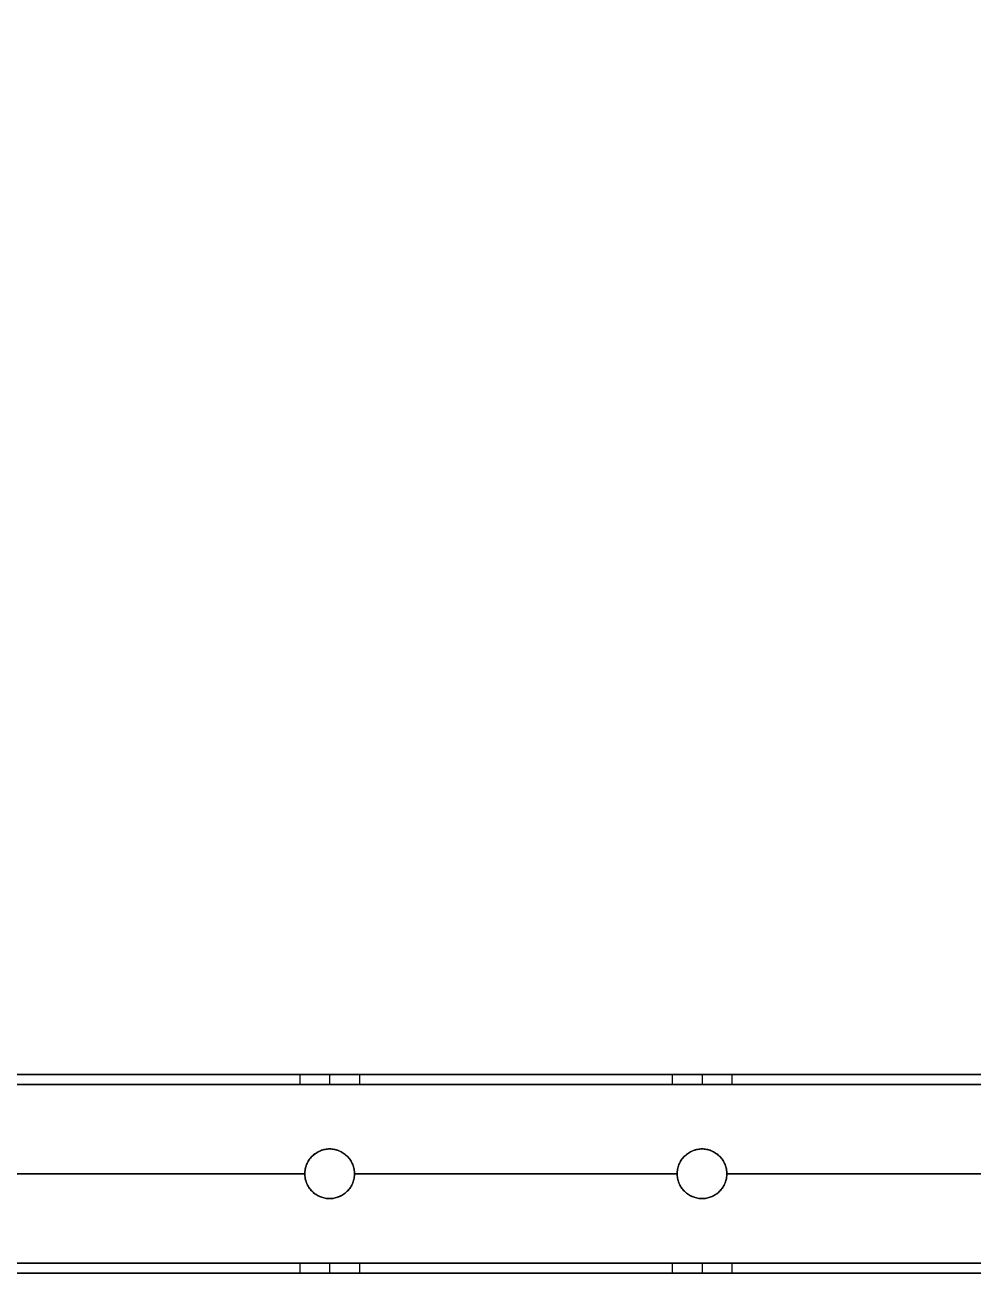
# Model space of a CAD drawing. Header units: millimetres. Extents: x -5956 to -4640, y -5088 to -3772.
# Drawn here: x -5022 to -4831, y -5087.9 to -4836.4 of the extents above; entities that cross this region are included whole.
import ezdxf

# ---------------------------------------------------------------- set-up
doc = ezdxf.new("R2010")
doc.units = ezdxf.units.MM
doc.header["$MEASUREMENT"] = 0
doc.layers.add('staal', color=5, linetype='Continuous', true_color=0x0000ff)

msp = doc.modelspace()

# ---------------------------------------------------------------- linework, layer by layer
at = {"layer": 'staal'}
for p, q in [((-4966.61, -5047.89, 1641.01), (-4966.61, -5049.89, 1641.01)), ((-4966.61, -5047.89, -404.81), (-4966.61, -5049.89, -404.81)), ((-4960.61, -5047.89, 1647.01), (-4960.61, -5049.89, 1647.01)), ((-4960.61, -5047.89, 1635.01), (-4960.61, -5049.89, 1635.01)), ((-4960.61, -5047.89, -398.81), (-4960.61, -5049.89, -398.81)), ((-4960.61, -5047.89, -410.81), (-4960.61, -5049.89, -410.81)), ((-4954.61, -5047.89, 1641.01), (-4954.61, -5049.89, 1641.01)), ((-4954.61, -5047.89, -404.81), (-4954.61, -5049.89, -404.81)), ((-4891.61, -5047.89, 1641.01), (-4891.61, -5049.89, 1641.01)), ((-4891.61, -5047.89, -404.81), (-4891.61, -5049.89, -404.81)), ((-4885.61, -5047.89, 1647.01), (-4885.61, -5049.89, 1647.01)), ((-4885.61, -5047.89, 1635.01), (-4885.61, -5049.89, 1635.01)), ((-4885.61, -5047.89, -398.81), (-4885.61, -5049.89, -398.81)), ((-4885.61, -5047.89, -410.81), (-4885.61, -5049.89, -410.81)), ((-4879.61, -5047.89, 1641.01), (-4879.61, -5049.89, 1641.01)), ((-4879.61, -5047.89, -404.81), (-4879.61, -5049.89, -404.81)), ((-4960.61, -5062.89, 1621.01), (-4960.61, -5062.89, 1623.01)), ((-4960.61, -5062.89, 1659.01), (-4960.61, -5062.89, 1661.01)), ((-4960.61, -5062.89, -424.81), (-4960.61, -5062.89, -422.81)), ((-4960.61, -5062.89, -386.81), (-4960.61, -5062.89, -384.81)), ((-4885.61, -5062.89, 1621.01), (-4885.61, -5062.89, 1623.01)), ((-4885.61, -5062.89, 1659.01), (-4885.61, -5062.89, 1661.01)), ((-4885.61, -5062.89, -424.81), (-4885.61, -5062.89, -422.81)), ((-4885.61, -5062.89, -386.81), (-4885.61, -5062.89, -384.81)), ((-4965.61, -5067.89, 1659.01), (-4965.61, -5067.89, 1661.01)), ((-4965.61, -5067.89, 1621.01), (-4965.61, -5067.89, 1623.01)), ((-4965.61, -5067.89, -386.81), (-4965.61, -5067.89, -384.81)), ((-4965.61, -5067.89, -424.81), (-4965.61, -5067.89, -422.81)), ((-4955.61, -5067.89, 1659.01), (-4955.61, -5067.89, 1661.01)), ((-4955.61, -5067.89, 1621.01), (-4955.61, -5067.89, 1623.01)), ((-4955.61, -5067.89, -386.81), (-4955.61, -5067.89, -384.81)), ((-4955.61, -5067.89, -424.81), (-4955.61, -5067.89, -422.81)), ((-4890.61, -5067.89, 1659.01), (-4890.61, -5067.89, 1661.01)), ((-4890.61, -5067.89, 1621.01), (-4890.61, -5067.89, 1623.01)), ((-4890.61, -5067.89, -386.81), (-4890.61, -5067.89, -384.81)), ((-4890.61, -5067.89, -424.81), (-4890.61, -5067.89, -422.81)), ((-4880.61, -5067.89, 1659.01), (-4880.61, -5067.89, 1661.01)), ((-4880.61, -5067.89, 1621.01), (-4880.61, -5067.89, 1623.01)), ((-4880.61, -5067.89, -386.81), (-4880.61, -5067.89, -384.81)), ((-4880.61, -5067.89, -424.81), (-4880.61, -5067.89, -422.81)), ((-4960.61, -5072.89, 1659.01), (-4960.61, -5072.89, 1661.01)), ((-4960.61, -5072.89, 1621.01), (-4960.61, -5072.89, 1623.01)), ((-4960.61, -5072.89, -386.81), (-4960.61, -5072.89, -384.81)), ((-4960.61, -5072.89, -424.81), (-4960.61, -5072.89, -422.81)), ((-4885.61, -5072.89, 1659.01), (-4885.61, -5072.89, 1661.01)), ((-4885.61, -5072.89, 1621.01), (-4885.61, -5072.89, 1623.01)), ((-4885.61, -5072.89, -386.81), (-4885.61, -5072.89, -384.81)), ((-4885.61, -5072.89, -424.81), (-4885.61, -5072.89, -422.81)), ((-4966.61, -5085.89, 1641.01), (-4966.61, -5087.89, 1641.01)), ((-4966.61, -5085.89, -404.81), (-4966.61, -5087.89, -404.81)), ((-4960.61, -5085.89, 1647.01), (-4960.61, -5087.89, 1647.01)), ((-4960.61, -5085.89, 1635.01), (-4960.61, -5087.89, 1635.01)), ((-4960.61, -5085.89, -398.81), (-4960.61, -5087.89, -398.81)), ((-4960.61, -5085.89, -410.81), (-4960.61, -5087.89, -410.81)), ((-4954.61, -5085.89, 1641.01), (-4954.61, -5087.89, 1641.01)), ((-4954.61, -5085.89, -404.81), (-4954.61, -5087.89, -404.81)), ((-4891.61, -5085.89, 1641.01), (-4891.61, -5087.89, 1641.01)), ((-4891.61, -5085.89, -404.81), (-4891.61, -5087.89, -404.81)), ((-4885.61, -5085.89, 1647.01), (-4885.61, -5087.89, 1647.01)), ((-4885.61, -5085.89, 1635.01), (-4885.61, -5087.89, 1635.01)), ((-4885.61, -5085.89, -398.81), (-4885.61, -5087.89, -398.81)), ((-4885.61, -5085.89, -410.81), (-4885.61, -5087.89, -410.81)), ((-4879.61, -5085.89, 1641.01), (-4879.61, -5087.89, 1641.01)), ((-4879.61, -5085.89, -404.81), (-4879.61, -5087.89, -404.81))]:
    msp.add_line(p, q, dxfattribs=at)
for points in [[(-4640.11, -5087.89), (-5956.11, -5087.89), (-5956.11, -3771.89), (-4640.11, -3771.89)], [(-4680.11, -5047.89), (-5916.11, -5047.89), (-5916.11, -3811.89), (-4680.11, -3811.89)]]:
    msp.add_lwpolyline(points, close=True, dxfattribs=at)
for centre in [(-4960.61, -5067.89, 1621.01), (-4960.61, -5067.89, 1660.01), (-4960.61, -5067.89, 1622.01), (-4960.61, -5067.89, -424.81), (-4960.61, -5067.89, -385.81), (-4960.61, -5067.89, -423.81), (-4885.61, -5067.89, 1621.01), (-4885.61, -5067.89, 1660.01), (-4885.61, -5067.89, 1622.01), (-4885.61, -5067.89, -424.81), (-4885.61, -5067.89, -385.81), (-4885.61, -5067.89, -423.81)]:
    msp.add_circle(centre, 5, dxfattribs=at)
for points in [[(-4678.11, -5049.89, 1659.01), (-5298.11, -5049.89, 1659.01), (-5918.11, -5049.89, 1659.01)], [(-4678.11, -5049.89, 1623.01), (-5298.11, -5049.89, 1623.01), (-5918.11, -5049.89, 1623.01)], [(-5918.11, -5049.89, -386.81), (-5298.11, -5049.89, -386.81), (-4678.11, -5049.89, -386.81)], [(-5918.11, -5049.89, -422.81), (-5298.11, -5049.89, -422.81), (-4678.11, -5049.89, -422.81)], [(-4680.11, -5047.89, 1621.01), (-5298.11, -5047.89, 1621.01), (-5916.11, -5047.89, 1621.01)], [(-4680.11, -5047.89, 1661.01), (-5298.11, -5047.89, 1661.01), (-5916.11, -5047.89, 1661.01)], [(-5916.11, -5047.89, -424.81), (-5298.11, -5047.89, -424.81), (-4680.11, -5047.89, -424.81)], [(-5916.11, -5047.89, -384.81), (-5298.11, -5047.89, -384.81), (-4680.11, -5047.89, -384.81)], [(-4966.61, -5047.89, 1641.01), (-4998.11, -5047.89, 1641.01), (-5029.61, -5047.89, 1641.01)], [(-5029.61, -5047.89, -404.81), (-4998.11, -5047.89, -404.81), (-4966.61, -5047.89, -404.81)], [(-4966.61, -5049.89, 1641.01), (-4998.11, -5049.89, 1641.01), (-5029.61, -5049.89, 1641.01)], [(-5029.61, -5049.89, -404.81), (-4998.11, -5049.89, -404.81), (-4966.61, -5049.89, -404.81)], [(-4891.61, -5047.89, 1641.01), (-4923.11, -5047.89, 1641.01), (-4954.61, -5047.89, 1641.01)], [(-4954.61, -5047.89, -404.81), (-4923.11, -5047.89, -404.81), (-4891.61, -5047.89, -404.81)], [(-4891.61, -5049.89, 1641.01), (-4923.11, -5049.89, 1641.01), (-4954.61, -5049.89, 1641.01)], [(-4954.61, -5049.89, -404.81), (-4923.11, -5049.89, -404.81), (-4891.61, -5049.89, -404.81)], [(-4816.61, -5047.89, 1641.01), (-4848.11, -5047.89, 1641.01), (-4879.61, -5047.89, 1641.01)], [(-4879.61, -5047.89, -404.81), (-4848.11, -5047.89, -404.81), (-4816.61, -5047.89, -404.81)], [(-4816.61, -5049.89, 1641.01), (-4848.11, -5049.89, 1641.01), (-4879.61, -5049.89, 1641.01)], [(-4879.61, -5049.89, -404.81), (-4848.11, -5049.89, -404.81), (-4816.61, -5049.89, -404.81)], [(-4965.61, -5067.89, 1661.01), (-4998.11, -5067.89, 1661.01), (-5030.61, -5067.89, 1661.01)], [(-4965.61, -5067.89, 1659.01), (-4998.11, -5067.89, 1659.01), (-5030.61, -5067.89, 1659.01)], [(-4965.61, -5067.89, 1623.01), (-4998.11, -5067.89, 1623.01), (-5030.61, -5067.89, 1623.01)], [(-4965.61, -5067.89, 1621.01), (-4998.11, -5067.89, 1621.01), (-5030.61, -5067.89, 1621.01)], [(-5030.61, -5067.89, -384.81), (-4998.11, -5067.89, -384.81), (-4965.61, -5067.89, -384.81)], [(-5030.61, -5067.89, -386.81), (-4998.11, -5067.89, -386.81), (-4965.61, -5067.89, -386.81)], [(-5030.61, -5067.89, -422.81), (-4998.11, -5067.89, -422.81), (-4965.61, -5067.89, -422.81)], [(-5030.61, -5067.89, -424.81), (-4998.11, -5067.89, -424.81), (-4965.61, -5067.89, -424.81)], [(-4890.61, -5067.89, 1661.01), (-4923.11, -5067.89, 1661.01), (-4955.61, -5067.89, 1661.01)], [(-4890.61, -5067.89, 1659.01), (-4923.11, -5067.89, 1659.01), (-4955.61, -5067.89, 1659.01)], [(-4890.61, -5067.89, 1623.01), (-4923.11, -5067.89, 1623.01), (-4955.61, -5067.89, 1623.01)], [(-4890.61, -5067.89, 1621.01), (-4923.11, -5067.89, 1621.01), (-4955.61, -5067.89, 1621.01)], [(-4955.61, -5067.89, -384.81), (-4923.11, -5067.89, -384.81), (-4890.61, -5067.89, -384.81)], [(-4955.61, -5067.89, -386.81), (-4923.11, -5067.89, -386.81), (-4890.61, -5067.89, -386.81)], [(-4955.61, -5067.89, -422.81), (-4923.11, -5067.89, -422.81), (-4890.61, -5067.89, -422.81)], [(-4955.61, -5067.89, -424.81), (-4923.11, -5067.89, -424.81), (-4890.61, -5067.89, -424.81)], [(-4815.61, -5067.89, 1661.01), (-4848.11, -5067.89, 1661.01), (-4880.61, -5067.89, 1661.01)], [(-4815.61, -5067.89, 1659.01), (-4848.11, -5067.89, 1659.01), (-4880.61, -5067.89, 1659.01)], [(-4815.61, -5067.89, 1623.01), (-4848.11, -5067.89, 1623.01), (-4880.61, -5067.89, 1623.01)], [(-4815.61, -5067.89, 1621.01), (-4848.11, -5067.89, 1621.01), (-4880.61, -5067.89, 1621.01)], [(-4880.61, -5067.89, -384.81), (-4848.11, -5067.89, -384.81), (-4815.61, -5067.89, -384.81)], [(-4880.61, -5067.89, -386.81), (-4848.11, -5067.89, -386.81), (-4815.61, -5067.89, -386.81)], [(-4880.61, -5067.89, -422.81), (-4848.11, -5067.89, -422.81), (-4815.61, -5067.89, -422.81)], [(-4880.61, -5067.89, -424.81), (-4848.11, -5067.89, -424.81), (-4815.61, -5067.89, -424.81)], [(-4642.11, -5085.89, 1659.01), (-5298.11, -5085.89, 1659.01), (-5954.11, -5085.89, 1659.01)], [(-4642.11, -5085.89, 1623.01), (-5298.11, -5085.89, 1623.01), (-5954.11, -5085.89, 1623.01)], [(-5954.11, -5085.89, -386.81), (-5298.11, -5085.89, -386.81), (-4642.11, -5085.89, -386.81)], [(-5954.11, -5085.89, -422.81), (-5298.11, -5085.89, -422.81), (-4642.11, -5085.89, -422.81)], [(-4966.61, -5085.89, 1641.01), (-4998.11, -5085.89, 1641.01), (-5029.61, -5085.89, 1641.01)], [(-5029.61, -5085.89, -404.81), (-4998.11, -5085.89, -404.81), (-4966.61, -5085.89, -404.81)], [(-4891.61, -5085.89, 1641.01), (-4923.11, -5085.89, 1641.01), (-4954.61, -5085.89, 1641.01)], [(-4954.61, -5085.89, -404.81), (-4923.11, -5085.89, -404.81), (-4891.61, -5085.89, -404.81)], [(-4816.61, -5085.89, 1641.01), (-4848.11, -5085.89, 1641.01), (-4879.61, -5085.89, 1641.01)], [(-4879.61, -5085.89, -404.81), (-4848.11, -5085.89, -404.81), (-4816.61, -5085.89, -404.81)], [(-4640.11, -5087.89, 1621.01), (-5298.11, -5087.89, 1621.01), (-5956.11, -5087.89, 1621.01)], [(-4640.11, -5087.89, 1661.01), (-5298.11, -5087.89, 1661.01), (-5956.11, -5087.89, 1661.01)], [(-5956.11, -5087.89, -424.81), (-5298.11, -5087.89, -424.81), (-4640.11, -5087.89, -424.81)], [(-5956.11, -5087.89, -384.81), (-5298.11, -5087.89, -384.81), (-4640.11, -5087.89, -384.81)], [(-4966.61, -5087.89, 1641.01), (-4998.11, -5087.89, 1641.01), (-5029.61, -5087.89, 1641.01)], [(-5029.61, -5087.89, -404.81), (-4998.11, -5087.89, -404.81), (-4966.61, -5087.89, -404.81)], [(-4891.61, -5087.89, 1641.01), (-4923.11, -5087.89, 1641.01), (-4954.61, -5087.89, 1641.01)], [(-4954.61, -5087.89, -404.81), (-4923.11, -5087.89, -404.81), (-4891.61, -5087.89, -404.81)], [(-4816.61, -5087.89, 1641.01), (-4848.11, -5087.89, 1641.01), (-4879.61, -5087.89, 1641.01)], [(-4879.61, -5087.89, -404.81), (-4848.11, -5087.89, -404.81), (-4816.61, -5087.89, -404.81)]]:
    msp.add_open_spline(points, degree=2, dxfattribs=at)
for points, weights, knots in [([(-4960.61, -5047.89, 1647.01), (-4954.61, -5047.89, 1647.01), (-4954.61, -5047.89, 1641.01), (-4954.61, -5047.89, 1635.01), (-4960.61, -5047.89, 1635.01), (-4966.61, -5047.89, 1635.01), (-4966.61, -5047.89, 1641.01), (-4966.61, -5047.89, 1647.01), (-4960.61, -5047.89, 1647.01)], [1, 0.707106781187, 1, 0.707106781187, 1, 0.707106781187, 1, 0.707106781187, 1], [0, 0, 0, 7.853982, 7.853982, 15.707963, 15.707963, 23.561945, 23.561945, 31.415927, 31.415927, 31.415927]), ([(-4960.61, -5047.89, -398.81), (-4966.61, -5047.89, -398.81), (-4966.61, -5047.89, -404.81), (-4966.61, -5047.89, -410.81), (-4960.61, -5047.89, -410.81), (-4954.61, -5047.89, -410.81), (-4954.61, -5047.89, -404.81), (-4954.61, -5047.89, -398.81), (-4960.61, -5047.89, -398.81)], [0.999999860338, 0.707106851018, 1, 0.707106781187, 1, 0.707106781187, 1, 0.707106851018, 0.999999860338], [0, 0, 0, 7.853981, 7.853981, 15.707963, 15.707963, 23.561946, 23.561946, 31.415927, 31.415927, 31.415927]), ([(-4960.61, -5049.89, 1647.01), (-4966.61, -5049.89, 1647.01), (-4966.61, -5049.89, 1641.01), (-4966.61, -5049.89, 1635.01), (-4960.61, -5049.89, 1635.01), (-4954.61, -5049.89, 1635.01), (-4954.61, -5049.89, 1641.01), (-4954.61, -5049.89, 1647.01), (-4960.61, -5049.89, 1647.01)], [1, 0.707106781187, 1, 0.707106781187, 1, 0.707106781187, 1, 0.707106781187, 1], [-31.415927, -31.415927, -31.415927, -23.561945, -23.561945, -15.707963, -15.707963, -7.853982, -7.853982, 0, 0, 0]), ([(-4960.61, -5049.89, -398.81), (-4954.61, -5049.89, -398.81), (-4954.61, -5049.89, -404.81), (-4954.61, -5049.89, -410.81), (-4960.61, -5049.89, -410.81), (-4966.61, -5049.89, -410.81), (-4966.61, -5049.89, -404.81), (-4966.61, -5049.89, -398.81), (-4960.61, -5049.89, -398.81)], [1, 0.707106781187, 1, 0.707106781187, 1, 0.707106781187, 1, 0.707106781187, 1], [-31.415927, -31.415927, -31.415927, -23.561945, -23.561945, -15.707963, -15.707963, -7.853982, -7.853982, 0, 0, 0]), ([(-4885.61, -5047.89, 1647.01), (-4879.61, -5047.89, 1647.01), (-4879.61, -5047.89, 1641.01), (-4879.61, -5047.89, 1635.01), (-4885.61, -5047.89, 1635.01), (-4891.61, -5047.89, 1635.01), (-4891.61, -5047.89, 1641.01), (-4891.61, -5047.89, 1647.01), (-4885.61, -5047.89, 1647.01)], [1, 0.707106781187, 1, 0.707106781187, 1, 0.707106781187, 1, 0.707106781187, 1], [0, 0, 0, 7.853982, 7.853982, 15.707963, 15.707963, 23.561945, 23.561945, 31.415927, 31.415927, 31.415927]), ([(-4885.61, -5047.89, -398.81), (-4891.61, -5047.89, -398.81), (-4891.61, -5047.89, -404.81), (-4891.61, -5047.89, -410.81), (-4885.61, -5047.89, -410.81), (-4879.61, -5047.89, -410.81), (-4879.61, -5047.89, -404.81), (-4879.61, -5047.89, -398.81), (-4885.61, -5047.89, -398.81)], [1, 0.707106781187, 1, 0.707106781187, 1, 0.707106781187, 1, 0.707106781187, 1], [0, 0, 0, 7.853982, 7.853982, 15.707963, 15.707963, 23.561945, 23.561945, 31.415927, 31.415927, 31.415927]), ([(-4885.61, -5049.89, 1647.01), (-4891.61, -5049.89, 1647.01), (-4891.61, -5049.89, 1641.01), (-4891.61, -5049.89, 1635.01), (-4885.61, -5049.89, 1635.01), (-4879.61, -5049.89, 1635.01), (-4879.61, -5049.89, 1641.01), (-4879.61, -5049.89, 1647.01), (-4885.61, -5049.89, 1647.01)], [1, 0.707106781187, 1, 0.707106781187, 1, 0.707106781187, 1, 0.707106781187, 1], [-31.415927, -31.415927, -31.415927, -23.561945, -23.561945, -15.707963, -15.707963, -7.853982, -7.853982, 0, 0, 0]), ([(-4885.61, -5049.89, -398.81), (-4879.61, -5049.89, -398.81), (-4879.61, -5049.89, -404.81), (-4879.61, -5049.89, -410.81), (-4885.61, -5049.89, -410.81), (-4891.61, -5049.89, -410.81), (-4891.61, -5049.89, -404.81), (-4891.61, -5049.89, -398.81), (-4885.61, -5049.89, -398.81)], [1, 0.707106781187, 1, 0.707106781187, 1, 0.707106781187, 1, 0.707106781187, 1], [-31.415927, -31.415927, -31.415927, -23.561945, -23.561945, -15.707963, -15.707963, -7.853982, -7.853982, 0, 0, 0]), ([(-4960.61, -5062.89, 1661.01), (-4965.61, -5062.89, 1661.01), (-4965.61, -5067.89, 1661.01), (-4965.61, -5072.89, 1661.01), (-4960.61, -5072.89, 1661.01), (-4955.61, -5072.89, 1661.01), (-4955.61, -5067.89, 1661.01), (-4955.61, -5062.89, 1661.01), (-4960.61, -5062.89, 1661.01)], [1, 0.707106781187, 1, 0.707106781187, 1, 0.707106781187, 1, 0.707106781187, 1], [-31.415927, -31.415927, -31.415927, -23.561945, -23.561945, -15.707963, -15.707963, -7.853982, -7.853982, 0, 0, 0]), ([(-4960.61, -5062.89, 1659.01), (-4955.61, -5062.89, 1659.01), (-4955.61, -5067.89, 1659.01), (-4955.61, -5072.89, 1659.01), (-4960.61, -5072.89, 1659.01), (-4965.61, -5072.89, 1659.01), (-4965.61, -5067.89, 1659.01), (-4965.61, -5062.89, 1659.01), (-4960.61, -5062.89, 1659.01)], [1, 0.707106781187, 1, 0.707106781187, 1, 0.707106781187, 1, 0.707106781187, 1], [0, 0, 0, 7.853982, 7.853982, 15.707963, 15.707963, 23.561945, 23.561945, 31.415927, 31.415927, 31.415927]), ([(-4960.61, -5062.89, 1623.01), (-4965.61, -5062.89, 1623.01), (-4965.61, -5067.89, 1623.01), (-4965.61, -5072.89, 1623.01), (-4960.61, -5072.89, 1623.01), (-4955.61, -5072.89, 1623.01), (-4955.61, -5067.89, 1623.01), (-4955.61, -5062.89, 1623.01), (-4960.61, -5062.89, 1623.01)], [1, 0.707106781187, 1, 0.707106781187, 1, 0.707106781187, 1, 0.707106781187, 1], [-31.415927, -31.415927, -31.415927, -23.561945, -23.561945, -15.707963, -15.707963, -7.853982, -7.853982, 0, 0, 0]), ([(-4960.61, -5062.89, -384.81), (-4955.61, -5062.89, -384.81), (-4955.61, -5067.89, -384.81), (-4955.61, -5072.89, -384.81), (-4960.61, -5072.89, -384.81), (-4965.61, -5072.89, -384.81), (-4965.61, -5067.89, -384.81), (-4965.61, -5062.89, -384.81), (-4960.61, -5062.89, -384.81)], [1, 0.707106781187, 1, 0.707106781187, 1, 0.707106781187, 1, 0.707106781187, 1], [-31.415927, -31.415927, -31.415927, -23.561945, -23.561945, -15.707963, -15.707963, -7.853982, -7.853982, 0, 0, 0]), ([(-4960.61, -5062.89, -386.81), (-4965.61, -5062.89, -386.81), (-4965.61, -5067.89, -386.81), (-4965.61, -5072.89, -386.81), (-4960.61, -5072.89, -386.81), (-4955.61, -5072.89, -386.81), (-4955.61, -5067.89, -386.81), (-4955.61, -5062.89, -386.81), (-4960.61, -5062.89, -386.81)], [1, 0.707106781187, 1, 0.707106781187, 1, 0.707106781187, 1, 0.707106781187, 1], [0, 0, 0, 7.853982, 7.853982, 15.707963, 15.707963, 23.561945, 23.561945, 31.415927, 31.415927, 31.415927]), ([(-4960.61, -5062.89, -422.81), (-4955.61, -5062.89, -422.81), (-4955.61, -5067.89, -422.81), (-4955.61, -5072.89, -422.81), (-4960.61, -5072.89, -422.81), (-4965.61, -5072.89, -422.81), (-4965.61, -5067.89, -422.81), (-4965.61, -5062.89, -422.81), (-4960.61, -5062.89, -422.81)], [1, 0.707106781187, 1, 0.707106781187, 1, 0.707106781187, 1, 0.707106781187, 1], [-31.415927, -31.415927, -31.415927, -23.561945, -23.561945, -15.707963, -15.707963, -7.853982, -7.853982, 0, 0, 0]), ([(-4885.61, -5062.89, 1661.01), (-4890.61, -5062.89, 1661.01), (-4890.61, -5067.89, 1661.01), (-4890.61, -5072.89, 1661.01), (-4885.61, -5072.89, 1661.01), (-4880.61, -5072.89, 1661.01), (-4880.61, -5067.89, 1661.01), (-4880.61, -5062.89, 1661.01), (-4885.61, -5062.89, 1661.01)], [1, 0.707106781187, 1, 0.707106781187, 1, 0.707106781187, 1, 0.707106781187, 1], [-31.415927, -31.415927, -31.415927, -23.561945, -23.561945, -15.707963, -15.707963, -7.853982, -7.853982, 0, 0, 0]), ([(-4885.61, -5062.89, 1659.01), (-4880.61, -5062.89, 1659.01), (-4880.61, -5067.89, 1659.01), (-4880.61, -5072.89, 1659.01), (-4885.61, -5072.89, 1659.01), (-4890.61, -5072.89, 1659.01), (-4890.61, -5067.89, 1659.01), (-4890.61, -5062.89, 1659.01), (-4885.61, -5062.89, 1659.01)], [1, 0.707106781187, 1, 0.707106781187, 1, 0.707106781187, 1, 0.707106781187, 1], [0, 0, 0, 7.853982, 7.853982, 15.707963, 15.707963, 23.561945, 23.561945, 31.415927, 31.415927, 31.415927]), ([(-4885.61, -5062.89, 1623.01), (-4890.61, -5062.89, 1623.01), (-4890.61, -5067.89, 1623.01), (-4890.61, -5072.89, 1623.01), (-4885.61, -5072.89, 1623.01), (-4880.61, -5072.89, 1623.01), (-4880.61, -5067.89, 1623.01), (-4880.61, -5062.89, 1623.01), (-4885.61, -5062.89, 1623.01)], [1, 0.707106781187, 1, 0.707106781187, 1, 0.707106781187, 1, 0.707106781187, 1], [-31.415927, -31.415927, -31.415927, -23.561945, -23.561945, -15.707963, -15.707963, -7.853982, -7.853982, 0, 0, 0]), ([(-4885.61, -5062.89, -384.81), (-4880.61, -5062.89, -384.81), (-4880.61, -5067.89, -384.81), (-4880.61, -5072.89, -384.81), (-4885.61, -5072.89, -384.81), (-4890.61, -5072.89, -384.81), (-4890.61, -5067.89, -384.81), (-4890.61, -5062.89, -384.81), (-4885.61, -5062.89, -384.81)], [1, 0.707106781187, 1, 0.707106781187, 1, 0.707106781187, 1, 0.707106781187, 1], [-31.415927, -31.415927, -31.415927, -23.561945, -23.561945, -15.707963, -15.707963, -7.853982, -7.853982, 0, 0, 0]), ([(-4885.61, -5062.89, -386.81), (-4890.61, -5062.89, -386.81), (-4890.61, -5067.89, -386.81), (-4890.61, -5072.89, -386.81), (-4885.61, -5072.89, -386.81), (-4880.61, -5072.89, -386.81), (-4880.61, -5067.89, -386.81), (-4880.61, -5062.89, -386.81), (-4885.61, -5062.89, -386.81)], [1, 0.707106781187, 1, 0.707106781187, 1, 0.707106781187, 1, 0.707106781187, 1], [0, 0, 0, 7.853982, 7.853982, 15.707963, 15.707963, 23.561945, 23.561945, 31.415927, 31.415927, 31.415927]), ([(-4885.61, -5062.89, -422.81), (-4880.61, -5062.89, -422.81), (-4880.61, -5067.89, -422.81), (-4880.61, -5072.89, -422.81), (-4885.61, -5072.89, -422.81), (-4890.61, -5072.89, -422.81), (-4890.61, -5067.89, -422.81), (-4890.61, -5062.89, -422.81), (-4885.61, -5062.89, -422.81)], [1, 0.707106781187, 1, 0.707106781187, 1, 0.707106781187, 1, 0.707106781187, 1], [-31.415927, -31.415927, -31.415927, -23.561945, -23.561945, -15.707963, -15.707963, -7.853982, -7.853982, 0, 0, 0]), ([(-4960.61, -5085.89, 1647.01), (-4954.61, -5085.89, 1647.01), (-4954.61, -5085.89, 1641.01), (-4954.61, -5085.89, 1635.01), (-4960.61, -5085.89, 1635.01), (-4966.61, -5085.89, 1635.01), (-4966.61, -5085.89, 1641.01), (-4966.61, -5085.89, 1647.01), (-4960.61, -5085.89, 1647.01)], [1, 0.707106781187, 1, 0.707106781187, 1, 0.707106781187, 1, 0.707106781187, 1], [0, 0, 0, 7.853982, 7.853982, 15.707963, 15.707963, 23.561945, 23.561945, 31.415927, 31.415927, 31.415927]), ([(-4960.61, -5085.89, -398.81), (-4966.61, -5085.89, -398.81), (-4966.61, -5085.89, -404.81), (-4966.61, -5085.89, -410.81), (-4960.61, -5085.89, -410.81), (-4954.61, -5085.89, -410.81), (-4954.61, -5085.89, -404.81), (-4954.61, -5085.89, -398.81), (-4960.61, -5085.89, -398.81)], [1, 0.707106781187, 1, 0.707106781187, 1, 0.707106781187, 1, 0.707106781187, 1], [0, 0, 0, 7.853982, 7.853982, 15.707963, 15.707963, 23.561945, 23.561945, 31.415927, 31.415927, 31.415927]), ([(-4885.61, -5085.89, 1647.01), (-4879.61, -5085.89, 1647.01), (-4879.61, -5085.89, 1641.01), (-4879.61, -5085.89, 1635.01), (-4885.61, -5085.89, 1635.01), (-4891.61, -5085.89, 1635.01), (-4891.61, -5085.89, 1641.01), (-4891.61, -5085.89, 1647.01), (-4885.61, -5085.89, 1647.01)], [1, 0.707106781187, 1, 0.707106781187, 1, 0.707106781187, 1, 0.707106781187, 1], [0, 0, 0, 7.853982, 7.853982, 15.707963, 15.707963, 23.561945, 23.561945, 31.415927, 31.415927, 31.415927]), ([(-4885.61, -5085.89, -398.81), (-4891.61, -5085.89, -398.81), (-4891.61, -5085.89, -404.81), (-4891.61, -5085.89, -410.81), (-4885.61, -5085.89, -410.81), (-4879.61, -5085.89, -410.81), (-4879.61, -5085.89, -404.81), (-4879.61, -5085.89, -398.81), (-4885.61, -5085.89, -398.81)], [1, 0.707106781187, 1, 0.707106781187, 1, 0.707106781187, 1, 0.707106781187, 1], [0, 0, 0, 7.853982, 7.853982, 15.707963, 15.707963, 23.561945, 23.561945, 31.415927, 31.415927, 31.415927]), ([(-4960.61, -5087.89, 1647.01), (-4966.61, -5087.89, 1647.01), (-4966.61, -5087.89, 1641.01), (-4966.61, -5087.89, 1635.01), (-4960.61, -5087.89, 1635.01), (-4954.61, -5087.89, 1635.01), (-4954.61, -5087.89, 1641.01), (-4954.61, -5087.89, 1647.01), (-4960.61, -5087.89, 1647.01)], [1, 0.707106781187, 1, 0.707106781187, 1, 0.707106781187, 1, 0.707106781187, 1], [-31.415927, -31.415927, -31.415927, -23.561945, -23.561945, -15.707963, -15.707963, -7.853982, -7.853982, 0, 0, 0]), ([(-4960.61, -5087.89, -398.81), (-4954.61, -5087.89, -398.81), (-4954.61, -5087.89, -404.81), (-4954.61, -5087.89, -410.81), (-4960.61, -5087.89, -410.81), (-4966.61, -5087.89, -410.81), (-4966.61, -5087.89, -404.81), (-4966.61, -5087.89, -398.81), (-4960.61, -5087.89, -398.81)], [0.999999860338, 0.707106851018, 1, 0.707106781187, 1, 0.707106781187, 1, 0.707106851018, 0.999999860338], [-31.415927, -31.415927, -31.415927, -23.561946, -23.561946, -15.707963, -15.707963, -7.853981, -7.853981, 0, 0, 0]), ([(-4885.61, -5087.89, 1647.01), (-4891.61, -5087.89, 1647.01), (-4891.61, -5087.89, 1641.01), (-4891.61, -5087.89, 1635.01), (-4885.61, -5087.89, 1635.01), (-4879.61, -5087.89, 1635.01), (-4879.61, -5087.89, 1641.01), (-4879.61, -5087.89, 1647.01), (-4885.61, -5087.89, 1647.01)], [1, 0.707106781187, 1, 0.707106781187, 1, 0.707106781187, 1, 0.707106781187, 1], [-31.415927, -31.415927, -31.415927, -23.561945, -23.561945, -15.707963, -15.707963, -7.853982, -7.853982, 0, 0, 0]), ([(-4885.61, -5087.89, -398.81), (-4879.61, -5087.89, -398.81), (-4879.61, -5087.89, -404.81), (-4879.61, -5087.89, -410.81), (-4885.61, -5087.89, -410.81), (-4891.61, -5087.89, -410.81), (-4891.61, -5087.89, -404.81), (-4891.61, -5087.89, -398.81), (-4885.61, -5087.89, -398.81)], [1, 0.707106781187, 1, 0.707106781187, 1, 0.707106781187, 1, 0.707106781187, 1], [-31.415927, -31.415927, -31.415927, -23.561945, -23.561945, -15.707963, -15.707963, -7.853982, -7.853982, 0, 0, 0])]:
    msp.add_rational_spline(points, weights, degree=2, knots=knots, dxfattribs=at)

doc.saveas('drawing.dxf')
